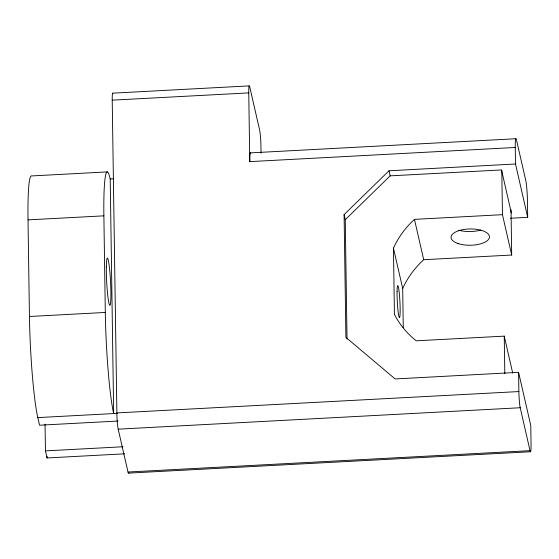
<?xml version="1.0" encoding="UTF-8"?>
<svg xmlns="http://www.w3.org/2000/svg" width="559" height="559" viewBox="0 0 559 559"><rect width="100%" height="100%" fill="white"/><g stroke="black" fill="none" stroke-linecap="round" stroke-linejoin="round"><path stroke-width="0.84" d="M112.932 93.297A12.186 0.992 87 0 0 112.219 100.159L116.929 416.022A12.193 0.999 86.9 0 0 118.187 429.165L128.011 472.02L530.037 450.666A12.193 0.999 87 0 0 531.05 444.761L530.77 425.518L518.584 372.329L395.15 378.939L345.909 337.405L344.092 214.614L389.001 170.788L515.51 163.99L527.696 217.325L510.255 218.255M347.027 338.992L345.259 219.687L390.161 175.854L501.514 169.936L511.345 213M112.666 93.164L249.202 85.89M112.219 100.159L248.755 92.892A12.186 0.992 87 0 1 249.768 86.98L259.593 129.905A12.193 0.999 87 0 1 260.934 146.081L261.039 153.04M250.327 152.887L515.817 138.737M248.755 92.892L249.775 161.628L515.258 147.478A15.24 1.244 86.9 0 1 516.523 140.099L525.767 180.452A15.247 1.244 86.9 0 1 527.444 200.674L527.696 217.325M107.468 171.899L31.618 175.938A76.22 6.226 87 0 0 28.02 219.876L29.445 316.492A76.22 6.226 87 0 0 37.816 417.601L39.563 425.21L118.005 421.032M110.207 178.929L113.673 413.562A76.22 6.226 87 0 1 105.302 312.453L103.876 215.837A76.22 6.226 87 0 1 110.207 178.929L113.694 178.747M28.02 219.876L103.876 215.837M512.715 373.119L504.246 336.134L416.252 340.815A91.809 82.802 -12.9 0 1 394.43 314.333L393.452 248.133A91.809 82.802 -12.9 0 1 414.464 219.366L502.45 214.677L511.695 255.03L423.701 259.711A91.809 82.802 -12.9 0 0 402.69 288.479L403.27 327.679M29.445 316.492L105.302 312.453M116.866 412.926L518.871 391.566L518.584 372.329M37.816 417.601L117.159 413.374M118.187 429.165L520.212 407.742L530.037 450.666M45.048 424.148L45.447 450.889L123.015 446.76M45.447 450.889L47.061 457.954L124.65 453.817M128.577 473.11L530.603 451.749M128.011 472.02L128.311 472.97A12.193 0.999 87 0 0 128.794 472.418M344.092 214.614L345.259 219.687M414.464 219.366L423.701 259.711M389.001 170.788L390.161 175.854M393.452 248.133L402.69 288.479M515.258 147.478L515.51 163.99M511.024 209.758L511.695 255.03M501.793 170.278L502.45 214.677M504.246 336.134L504.798 373.566M47.033 456.207L47.061 457.954M520.212 407.742A12.193 0.999 86.9 0 1 518.871 391.566M249.775 161.628A15.24 1.244 86.9 0 1 250.663 153.061M480.845 230.14A21.34 9.056 -0.8 0 1 458.701 230.266M106.343 266.846A23.625 1.929 87 0 0 109.55 305.081A23.625 1.929 87 0 0 109.997 273.477A23.625 1.929 87 0 0 106.343 266.846M458.017 243.514A19.209 8.147 -0.8 0 0 489.202 238.225A19.209 8.147 -0.8 0 0 463.586 229.532A19.209 8.147 -0.8 0 0 458.017 243.514M397.072 291.421A16.008 1.307 87 0 0 399.231 317.421A16.008 1.307 87 0 0 399.559 296.2A16.008 1.307 87 0 0 397.072 291.421"/></g></svg>
